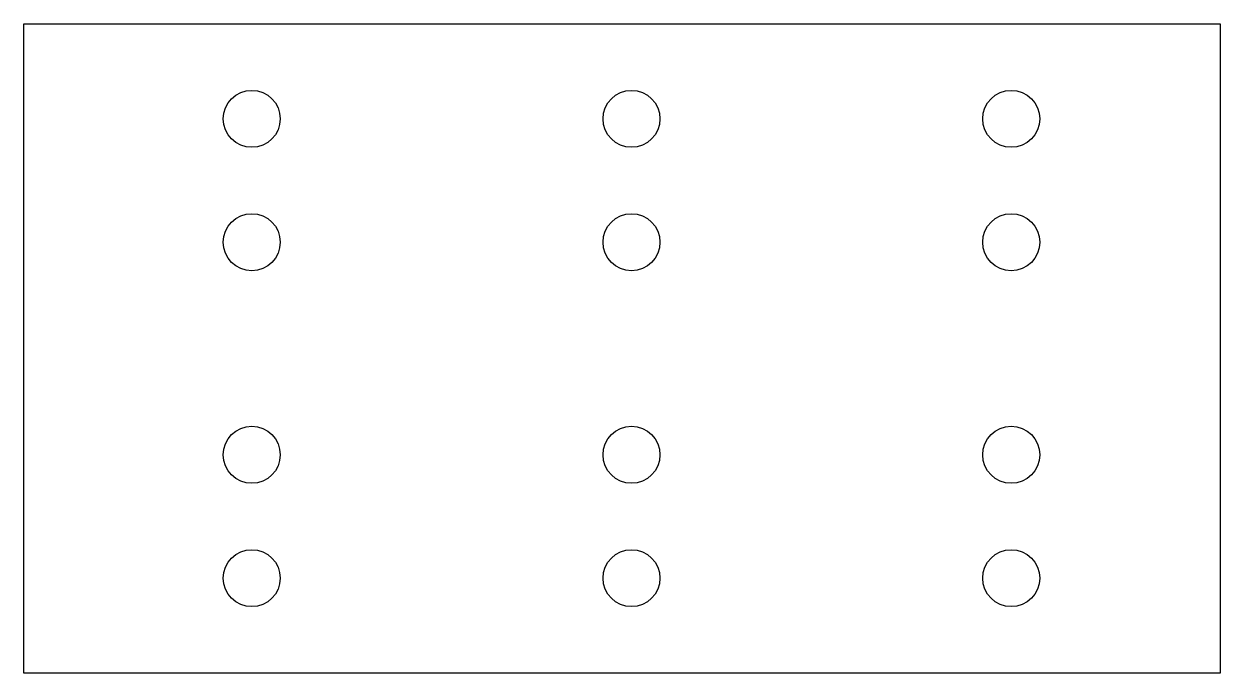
# Model space of a CAD drawing. Header units: millimetres. Extents: x 0 to 630, y -171 to 171.
import ezdxf

# ---------------------------------------------------------------- set-up
doc = ezdxf.new("R2010")
doc.units = ezdxf.units.MM
doc.header["$LTSCALE"] = 10
doc.layers.add('BOLTS', color=6, linetype='Continuous')
doc.layers.add('MEMBERS', color=5, linetype='Continuous')

msp = doc.modelspace()

# ---------------------------------------------------------------- linework, layer by layer
at = {"layer": 'BOLTS', "color": 5, "linetype": 'Continuous'}
for centre in [(120, 121), (320, 121), (520, 121), (120, 56), (320, 56), (520, 56), (120, -56), (320, -56), (520, -56), (120, -121), (320, -121), (520, -121)]:
    msp.add_circle(centre, 15, dxfattribs=at)
at = {"layer": 'MEMBERS', "color": 3, "linetype": 'Continuous'}
for p, q in [((0, -171), (0, 171)), ((0, 171), (630, 171)), ((630, 171), (630, -171)), ((630, -171), (0, -171))]:
    msp.add_line(p, q, dxfattribs=at)

doc.saveas('drawing.dxf')
